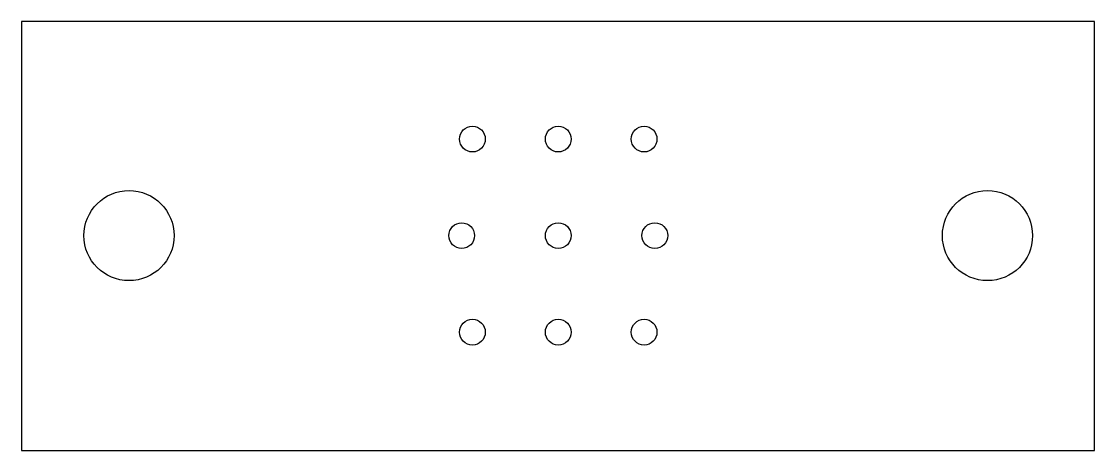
# Model space of a CAD drawing. Extents: x 0 to 50, y 0 to 20.
import ezdxf

# ---------------------------------------------------------------- set-up
doc = ezdxf.new("R2010")
doc.units = 0
doc.header["$MEASUREMENT"] = 0
doc.layers.get('0').update_dxf_attribs({"linetype": 'CONTINUOUS'})

# ---------------------------------------------------------------- blocks, each defined once
blk = doc.blocks.new('SKETCH')
at = {"color": 7}
blk.add_lwpolyline([(-0.012086, -0.01811), (49.987914, -0.01811), (49.987914, 19.98189), (-0.012086, 19.98189)], close=True, dxfattribs=at)
for centre, radius in [((21, 14.5), 0.6), ((25, 14.5), 0.6), ((29, 14.5), 0.6), ((5, 10), 2.1), ((45, 10), 2.1), ((20.5, 10), 0.6), ((25, 10), 0.6), ((29.5, 10), 0.6), ((21, 5.5), 0.6), ((25, 5.5), 0.6), ((29, 5.5), 0.6)]:
    blk.add_circle(centre, radius, dxfattribs=at)

msp = doc.modelspace()

# ---------------------------------------------------------------- block references
at = {"color": 7}
msp.add_blockref('SKETCH', (0, 0), dxfattribs=at)

doc.saveas('drawing.dxf')
